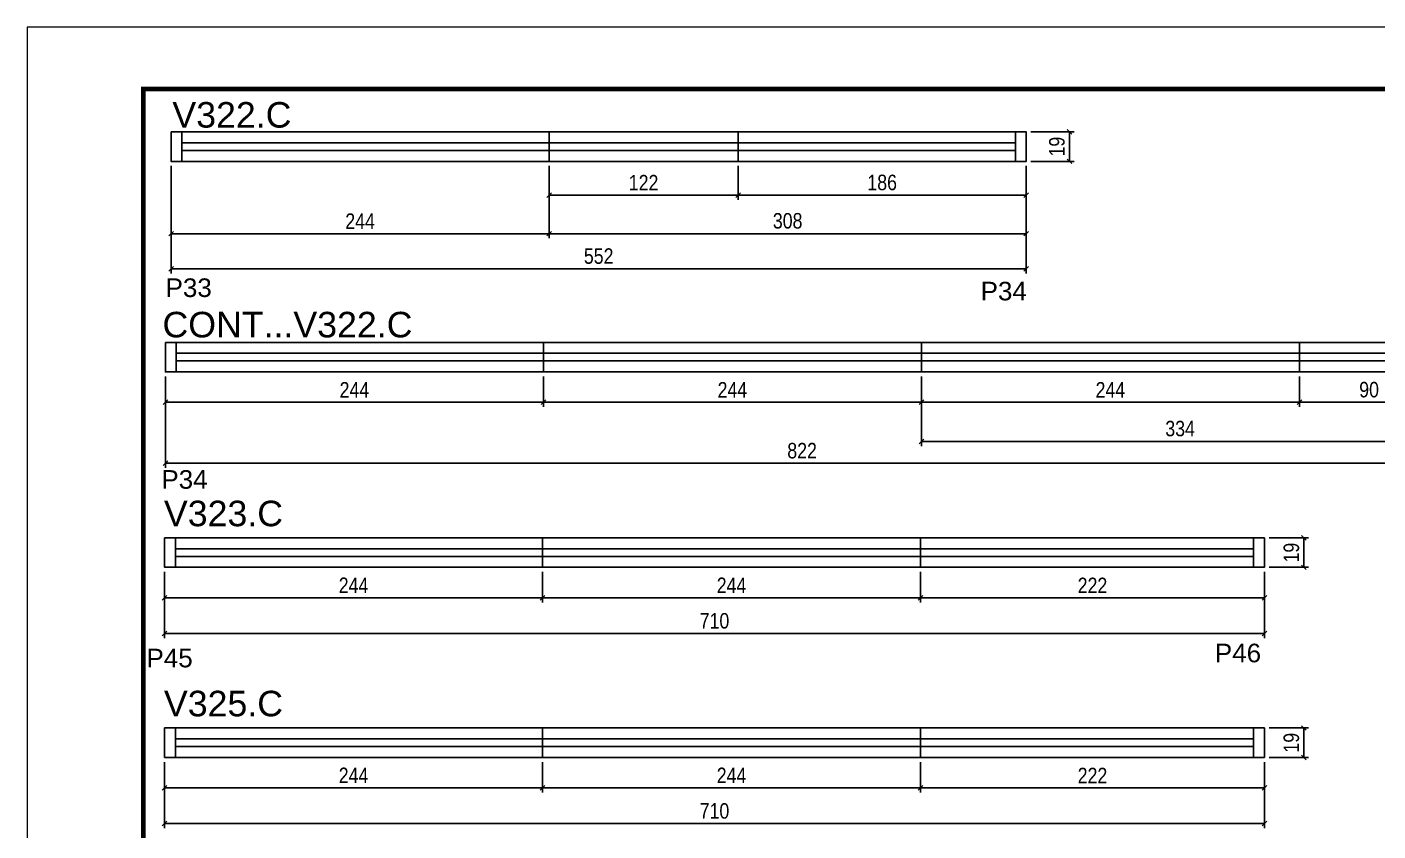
# Model space of a CAD drawing. Extents: x 3090 to 9343, y 762 to 5258.
# Drawn here: x 3090 to 3962, y 2441 to 2961 of the extents above; entities that cross this region are included whole.
import ezdxf

# ---------------------------------------------------------------- set-up
doc = ezdxf.new("R2010")
doc.units = 0
doc.linetypes.add('DASHED', pattern=[0.75, 0.5, -0.25])
doc.layers.add('00 - FELIPE', color=2, linetype='Continuous', plot=False)
for name, color, linetype in [('5', 5, 'Continuous'), ('COTA', 241, 'Continuous'), ('Cotas', 1, 'Continuous'), ('NOMENCLATURA', 7, 'Continuous'), ('Painéis', 200, 'Continuous'), ('SARR_2.2x7', 40, 'Continuous')]:
    doc.layers.add(name, color=color, linetype=linetype)
for name, color, linetype, lineweight in [('Folhas', 255, 'Continuous', 9), ('Romaneio', 3, 'Continuous', 13), ('SARRAFO DE PRESSAO', 251, 'DASHED', 9)]:
    doc.layers.add(name, color=color, linetype=linetype, lineweight=lineweight)
doc.styles.add('COTA TECNICA', font='techl___.ttf', dxfattribs={"height": 10})
doc.styles.add('COTA TECNICA-50', font='techl___.ttf', dxfattribs={"height": 10})
doc.styles.get("Standard").update_dxf_attribs({"font": 'arial.ttf'})
doc.dimstyles.new('COTA PAINEL-50', dxfattribs={"dimtxt": 10, "dimasz": 3, "dimexe": 3, "dimexo": 3, "dimgap": 3, "dimtad": 1, "dimdec": 1, "dimzin": 12, "dimdsep": 46, "dimtxsty": 'COTA TECNICA-50', "dimblk1": 'OBLIQUE', "dimblk2": 'OBLIQUE', "dimsah": 1, "dimcen": 0.9, "dimclrd": 4, "dimclre": 4, "dimclrt": 240, "dimadec": 1, "dimazin": 3, "dimtfac": 1, "dimtdec": 1, "dimtmove": 0, "dimatfit": 3, "dimfxl": 1, "dimtolj": 1, "dimtzin": 12, "dimarcsym": 0})
doc.dimstyles.new('PAINEL', dxfattribs={"dimtxt": 10, "dimasz": 3, "dimexe": 3, "dimexo": 3, "dimgap": 3, "dimtad": 1, "dimdec": 1, "dimzin": 12, "dimdsep": 46, "dimtxsty": 'COTA TECNICA', "dimblk1": 'OBLIQUE', "dimblk2": 'OBLIQUE', "dimsah": 1, "dimcen": 0.9, "dimclrd": 4, "dimclre": 4, "dimclrt": 240, "dimadec": 1, "dimazin": 3, "dimtfac": 1, "dimtdec": 1, "dimtmove": 0, "dimatfit": 3, "dimfxl": 1, "dimtolj": 1, "dimtzin": 12, "dimarcsym": 0})

# ---------------------------------------------------------------- blocks, each defined once
blk = doc.blocks.new('9999999999')
at = {"layer": 'Folhas'}
blk.add_lwpolyline([(98138.98, 34190.21), (99623.98, 34190.21), (99623.98, 35240.21), (98138.98, 35240.21)], close=True, dxfattribs=at)
at = {"layer": 'Folhas', "color": 30, "const_width": 3}
blk.add_lwpolyline([(98213.98, 34230.21), (99583.98, 34230.21), (99583.98, 35200.21), (98213.98, 35200.21)], close=True, dxfattribs=at)
blk = doc.blocks.new('_Oblique')
at = {"color": 0, "linetype": 'ByBlock', "lineweight": -2}
blk.add_line((-0.5, -0.5), (0.5, 0.5), dxfattribs=at)
blk = doc.blocks.new('*D158')
at = {"layer": 'COTA', "color": 4, "linetype": 'ByBlock', "lineweight": -2, "transparency": 16777216}
for p, q in [((3182.93, 2870.78), (3182.93, 2824.07)), ((3426.93, 2870.78), (3426.93, 2824.07)), ((3182.93, 2827.07), (3426.93, 2827.07))]:
    blk.add_line(p, q, dxfattribs=at)
at = {"layer": 'Defpoints', "color": 0, "linetype": 'ByBlock', "transparency": 16777216}
for p in [(3182.93, 2873.78), (3426.93, 2873.78), (3426.93, 2827.07)]:
    blk.add_point(p, dxfattribs=at)
at = {"layer": 'COTA', "color": 4, "linetype": 'ByBlock', "lineweight": -2, "transparency": 16777216, "xscale": 3, "yscale": 3, "zscale": 3, "rotation": 180}
blk.add_blockref('_Oblique', (3182.93, 2827.07), dxfattribs=at)
at = {"layer": 'COTA', "color": 4, "linetype": 'ByBlock', "lineweight": -2, "transparency": 16777216, "xscale": 3, "yscale": 3, "zscale": 3}
blk.add_blockref('_Oblique', (3426.93, 2827.07), dxfattribs=at)
at = {"layer": 'COTA', "color": 240, "linetype": 'ByBlock', "transparency": 16777216, "insert": (3304.93, 2835.14), "char_height": 10, "attachment_point": 5, "style": 'COTA TECNICA-50'}
blk.add_mtext('\\A1;244', dxfattribs=at)
blk = doc.blocks.new('*D159')
at = {"layer": 'COTA', "color": 4, "linetype": 'ByBlock', "lineweight": -2, "transparency": 16777216}
for p, q in [((3426.93, 2870.78), (3426.93, 2848.95)), ((3548.93, 2870.78), (3548.93, 2848.95)), ((3426.93, 2851.95), (3548.93, 2851.95))]:
    blk.add_line(p, q, dxfattribs=at)
at = {"layer": 'Defpoints', "color": 0, "linetype": 'ByBlock', "transparency": 16777216}
for p in [(3426.93, 2873.78), (3548.93, 2873.78), (3548.93, 2851.95)]:
    blk.add_point(p, dxfattribs=at)
at = {"layer": 'COTA', "color": 4, "linetype": 'ByBlock', "lineweight": -2, "transparency": 16777216, "xscale": 3, "yscale": 3, "zscale": 3, "rotation": 180}
blk.add_blockref('_Oblique', (3426.93, 2851.95), dxfattribs=at)
at = {"layer": 'COTA', "color": 4, "linetype": 'ByBlock', "lineweight": -2, "transparency": 16777216, "xscale": 3, "yscale": 3, "zscale": 3}
blk.add_blockref('_Oblique', (3548.93, 2851.95), dxfattribs=at)
at = {"layer": 'COTA', "color": 240, "linetype": 'ByBlock', "transparency": 16777216, "insert": (3487.93, 2860.01), "char_height": 10, "attachment_point": 5, "style": 'COTA TECNICA-50'}
blk.add_mtext('\\A1;122', dxfattribs=at)
blk = doc.blocks.new('*D160')
at = {"layer": 'COTA', "color": 4, "linetype": 'ByBlock', "lineweight": -2, "transparency": 16777216}
for p, q in [((3548.93, 2870.78), (3548.93, 2848.95)), ((3734.93, 2870.78), (3734.93, 2848.95)), ((3548.93, 2851.95), (3734.93, 2851.95))]:
    blk.add_line(p, q, dxfattribs=at)
at = {"layer": 'Defpoints', "color": 0, "linetype": 'ByBlock', "transparency": 16777216}
for p in [(3548.93, 2873.78), (3734.93, 2873.78), (3734.93, 2851.95)]:
    blk.add_point(p, dxfattribs=at)
at = {"layer": 'COTA', "color": 4, "linetype": 'ByBlock', "lineweight": -2, "transparency": 16777216, "xscale": 3, "yscale": 3, "zscale": 3, "rotation": 180}
blk.add_blockref('_Oblique', (3548.93, 2851.95), dxfattribs=at)
at = {"layer": 'COTA', "color": 4, "linetype": 'ByBlock', "lineweight": -2, "transparency": 16777216, "xscale": 3, "yscale": 3, "zscale": 3}
blk.add_blockref('_Oblique', (3734.93, 2851.95), dxfattribs=at)
at = {"layer": 'COTA', "color": 240, "linetype": 'ByBlock', "transparency": 16777216, "insert": (3641.93, 2860.08), "char_height": 10, "attachment_point": 5, "style": 'COTA TECNICA-50'}
blk.add_mtext('\\A1;186', dxfattribs=at)
blk = doc.blocks.new('*D161')
at = {"layer": 'Defpoints', "color": 0, "linetype": 'ByBlock', "transparency": 16777216}
for p in [(3182.93, 2873.78), (3734.93, 2873.78), (3734.93, 2804.42)]:
    blk.add_point(p, dxfattribs=at)
at = {"layer": 'Romaneio', "color": 4, "linetype": 'ByBlock', "lineweight": -2, "transparency": 16777216}
for p, q in [((3182.93, 2870.78), (3182.93, 2801.42)), ((3734.93, 2870.78), (3734.93, 2801.42)), ((3182.93, 2804.42), (3734.93, 2804.42))]:
    blk.add_line(p, q, dxfattribs=at)
at = {"layer": 'Romaneio', "color": 4, "linetype": 'ByBlock', "lineweight": -2, "transparency": 16777216, "xscale": 3, "yscale": 3, "zscale": 3, "rotation": 180}
blk.add_blockref('_Oblique', (3182.93, 2804.42), dxfattribs=at)
at = {"layer": 'Romaneio', "color": 4, "linetype": 'ByBlock', "lineweight": -2, "transparency": 16777216, "xscale": 3, "yscale": 3, "zscale": 3}
blk.add_blockref('_Oblique', (3734.93, 2804.42), dxfattribs=at)
at = {"layer": 'Romaneio', "color": 240, "linetype": 'ByBlock', "transparency": 16777216, "insert": (3458.93, 2812.53), "char_height": 10, "attachment_point": 5, "style": 'COTA TECNICA-50'}
blk.add_mtext('\\A1;552', dxfattribs=at)
blk = doc.blocks.new('*D238')
at = {"layer": 'Cotas', "color": 4, "linetype": 'ByBlock', "lineweight": -2, "transparency": 16777216}
for p, q in [((3911.25, 2734.85), (3911.25, 2715.17)), ((4001.25, 2734.85), (4001.25, 2715.17)), ((3911.25, 2718.17), (4001.25, 2718.17))]:
    blk.add_line(p, q, dxfattribs=at)
at = {"layer": 'Defpoints', "color": 0, "linetype": 'ByBlock', "transparency": 16777216}
for p in [(3911.25, 2737.85), (4001.25, 2737.85), (4001.25, 2718.17)]:
    blk.add_point(p, dxfattribs=at)
at = {"layer": 'Cotas', "color": 4, "linetype": 'ByBlock', "lineweight": -2, "transparency": 16777216, "xscale": 3, "yscale": 3, "zscale": 3, "rotation": 180}
blk.add_blockref('_Oblique', (3911.25, 2718.17), dxfattribs=at)
at = {"layer": 'Cotas', "color": 4, "linetype": 'ByBlock', "lineweight": -2, "transparency": 16777216, "xscale": 3, "yscale": 3, "zscale": 3}
blk.add_blockref('_Oblique', (4001.25, 2718.17), dxfattribs=at)
at = {"layer": 'Cotas', "color": 240, "linetype": 'ByBlock', "transparency": 16777216, "insert": (3956.25, 2726.3), "char_height": 10, "attachment_point": 5, "style": 'COTA TECNICA-50'}
blk.add_mtext('\\A1;90', dxfattribs=at)
blk = doc.blocks.new('*D239')
at = {"layer": 'COTA', "color": 4, "linetype": 'ByBlock', "lineweight": -2, "transparency": 16777216}
for p, q in [((3179.25, 2734.85), (3179.25, 2715.17)), ((3423.25, 2734.85), (3423.25, 2715.17)), ((3179.25, 2718.17), (3423.25, 2718.17))]:
    blk.add_line(p, q, dxfattribs=at)
at = {"layer": 'Defpoints', "color": 0, "linetype": 'ByBlock', "transparency": 16777216}
for p in [(3179.25, 2737.85), (3423.25, 2737.85), (3423.25, 2718.17)]:
    blk.add_point(p, dxfattribs=at)
at = {"layer": 'COTA', "color": 4, "linetype": 'ByBlock', "lineweight": -2, "transparency": 16777216, "xscale": 3, "yscale": 3, "zscale": 3, "rotation": 180}
blk.add_blockref('_Oblique', (3179.25, 2718.17), dxfattribs=at)
at = {"layer": 'COTA', "color": 4, "linetype": 'ByBlock', "lineweight": -2, "transparency": 16777216, "xscale": 3, "yscale": 3, "zscale": 3}
blk.add_blockref('_Oblique', (3423.25, 2718.17), dxfattribs=at)
at = {"layer": 'COTA', "color": 240, "linetype": 'ByBlock', "transparency": 16777216, "insert": (3301.25, 2726.24), "char_height": 10, "attachment_point": 5, "style": 'COTA TECNICA-50'}
blk.add_mtext('\\A1;244', dxfattribs=at)
blk = doc.blocks.new('*D240')
at = {"layer": 'COTA', "color": 4, "linetype": 'ByBlock', "lineweight": -2, "transparency": 16777216}
for p, q in [((3423.25, 2734.85), (3423.25, 2715.17)), ((3667.25, 2734.85), (3667.25, 2715.17)), ((3423.25, 2718.17), (3667.25, 2718.17))]:
    blk.add_line(p, q, dxfattribs=at)
at = {"layer": 'Defpoints', "color": 0, "linetype": 'ByBlock', "transparency": 16777216}
for p in [(3423.25, 2737.85), (3667.25, 2737.85), (3667.25, 2718.17)]:
    blk.add_point(p, dxfattribs=at)
at = {"layer": 'COTA', "color": 4, "linetype": 'ByBlock', "lineweight": -2, "transparency": 16777216, "xscale": 3, "yscale": 3, "zscale": 3, "rotation": 180}
blk.add_blockref('_Oblique', (3423.25, 2718.17), dxfattribs=at)
at = {"layer": 'COTA', "color": 4, "linetype": 'ByBlock', "lineweight": -2, "transparency": 16777216, "xscale": 3, "yscale": 3, "zscale": 3}
blk.add_blockref('_Oblique', (3667.25, 2718.17), dxfattribs=at)
at = {"layer": 'COTA', "color": 240, "linetype": 'ByBlock', "transparency": 16777216, "insert": (3545.25, 2726.24), "char_height": 10, "attachment_point": 5, "style": 'COTA TECNICA-50'}
blk.add_mtext('\\A1;244', dxfattribs=at)
blk = doc.blocks.new('*D241')
at = {"layer": 'Defpoints', "color": 0, "linetype": 'ByBlock', "transparency": 16777216}
for p in [(3179.25, 2737.85), (4001.25, 2737.85), (4001.25, 2678.8)]:
    blk.add_point(p, dxfattribs=at)
at = {"layer": 'Romaneio', "color": 4, "linetype": 'ByBlock', "lineweight": -2, "transparency": 16777216}
for p, q in [((3179.25, 2734.85), (3179.25, 2675.8)), ((4001.25, 2734.85), (4001.25, 2675.8)), ((3179.25, 2678.8), (4001.25, 2678.8))]:
    blk.add_line(p, q, dxfattribs=at)
at = {"layer": 'Romaneio', "color": 4, "linetype": 'ByBlock', "lineweight": -2, "transparency": 16777216, "xscale": 3, "yscale": 3, "zscale": 3, "rotation": 180}
blk.add_blockref('_Oblique', (3179.25, 2678.8), dxfattribs=at)
at = {"layer": 'Romaneio', "color": 4, "linetype": 'ByBlock', "lineweight": -2, "transparency": 16777216, "xscale": 3, "yscale": 3, "zscale": 3}
blk.add_blockref('_Oblique', (4001.25, 2678.8), dxfattribs=at)
at = {"layer": 'Romaneio', "color": 240, "linetype": 'ByBlock', "transparency": 16777216, "insert": (3590.25, 2686.9), "char_height": 10, "attachment_point": 5, "style": 'COTA TECNICA-50'}
blk.add_mtext('\\A1;822', dxfattribs=at)
blk = doc.blocks.new('*D34')
at = {"layer": 'COTA', "color": 4, "linetype": 'ByBlock', "lineweight": -2, "transparency": 16777216}
for p, q in [((3667.25, 2734.85), (3667.25, 2715.17)), ((3911.25, 2734.85), (3911.25, 2715.17)), ((3667.25, 2718.17), (3911.25, 2718.17))]:
    blk.add_line(p, q, dxfattribs=at)
at = {"layer": 'Defpoints', "color": 0, "linetype": 'ByBlock', "transparency": 16777216}
for p in [(3667.25, 2737.85), (3911.25, 2737.85), (3911.25, 2718.17)]:
    blk.add_point(p, dxfattribs=at)
at = {"layer": 'COTA', "color": 4, "linetype": 'ByBlock', "lineweight": -2, "transparency": 16777216, "xscale": 3, "yscale": 3, "zscale": 3, "rotation": 180}
blk.add_blockref('_Oblique', (3667.25, 2718.17), dxfattribs=at)
at = {"layer": 'COTA', "color": 4, "linetype": 'ByBlock', "lineweight": -2, "transparency": 16777216, "xscale": 3, "yscale": 3, "zscale": 3}
blk.add_blockref('_Oblique', (3911.25, 2718.17), dxfattribs=at)
at = {"layer": 'COTA', "color": 240, "linetype": 'ByBlock', "transparency": 16777216, "insert": (3789.25, 2726.24), "char_height": 10, "attachment_point": 5, "style": 'COTA TECNICA-50'}
blk.add_mtext('\\A1;244', dxfattribs=at)
blk = doc.blocks.new('*D242')
at = {"layer": 'Cotas', "color": 4, "linetype": 'ByBlock', "lineweight": -2, "transparency": 16777216}
for p, q in [((3737.93, 2892.78), (3765.85, 2892.78)), ((3762.85, 2892.78), (3762.85, 2873.78)), ((3737.93, 2873.78), (3765.85, 2873.78))]:
    blk.add_line(p, q, dxfattribs=at)
at = {"layer": 'Defpoints', "color": 0, "linetype": 'ByBlock', "transparency": 16777216}
for p in [(3734.93, 2892.78), (3734.93, 2873.78), (3762.85, 2873.78)]:
    blk.add_point(p, dxfattribs=at)
at = {"layer": 'Cotas', "color": 4, "linetype": 'ByBlock', "lineweight": -2, "transparency": 16777216, "xscale": 3, "yscale": 3, "zscale": 3}
for p, rotation in [((3762.85, 2892.78), 90), ((3762.85, 2873.78), 270)]:
    blk.add_blockref('_Oblique', p, dxfattribs=dict(at, rotation=rotation))
at = {"layer": 'Cotas', "color": 240, "linetype": 'ByBlock', "transparency": 16777216, "insert": (3754.76, 2883.28), "char_height": 10, "attachment_point": 5, "rotation": 90, "style": 'COTA TECNICA-50'}
blk.add_mtext('\\A1;19', dxfattribs=at)
blk = doc.blocks.new('*D33')
at = {"layer": 'Defpoints', "color": 0, "linetype": 'ByBlock', "transparency": 16777216}
for p in [(3178.7, 2611.61), (3888.69, 2611.61), (3888.69, 2568.91)]:
    blk.add_point(p, dxfattribs=at)
at = {"layer": 'Romaneio', "color": 4, "linetype": 'ByBlock', "lineweight": -2, "transparency": 16777216}
for p, q in [((3178.7, 2608.61), (3178.7, 2565.91)), ((3888.69, 2608.61), (3888.69, 2565.91)), ((3178.7, 2568.91), (3888.69, 2568.91))]:
    blk.add_line(p, q, dxfattribs=at)
at = {"layer": 'Romaneio', "color": 4, "linetype": 'ByBlock', "lineweight": -2, "transparency": 16777216, "xscale": 3, "yscale": 3, "zscale": 3, "rotation": 180}
blk.add_blockref('_Oblique', (3178.7, 2568.91), dxfattribs=at)
at = {"layer": 'Romaneio', "color": 4, "linetype": 'ByBlock', "lineweight": -2, "transparency": 16777216, "xscale": 3, "yscale": 3, "zscale": 3}
blk.add_blockref('_Oblique', (3888.69, 2568.91), dxfattribs=at)
at = {"layer": 'Romaneio', "color": 240, "linetype": 'ByBlock', "transparency": 16777216, "insert": (3533.7, 2577.01), "char_height": 10, "attachment_point": 5, "style": 'COTA TECNICA-50'}
blk.add_mtext('\\A1;710', dxfattribs=at)
blk = doc.blocks.new('*D221')
at = {"layer": 'Defpoints', "color": 0, "linetype": 'ByBlock', "transparency": 16777216}
for p in [(3178.7, 2611.61), (3422.7, 2611.61), (3422.7, 2591.93)]:
    blk.add_point(p, dxfattribs=at)
at = {"layer": 'Romaneio', "color": 4, "linetype": 'ByBlock', "lineweight": -2, "transparency": 16777216}
for p, q in [((3178.7, 2608.61), (3178.7, 2588.93)), ((3422.7, 2608.61), (3422.7, 2588.93)), ((3178.7, 2591.93), (3422.7, 2591.93))]:
    blk.add_line(p, q, dxfattribs=at)
at = {"layer": 'Romaneio', "color": 4, "linetype": 'ByBlock', "lineweight": -2, "transparency": 16777216, "xscale": 3, "yscale": 3, "zscale": 3, "rotation": 180}
blk.add_blockref('_Oblique', (3178.7, 2591.93), dxfattribs=at)
at = {"layer": 'Romaneio', "color": 4, "linetype": 'ByBlock', "lineweight": -2, "transparency": 16777216, "xscale": 3, "yscale": 3, "zscale": 3}
blk.add_blockref('_Oblique', (3422.7, 2591.93), dxfattribs=at)
at = {"layer": 'Romaneio', "color": 240, "linetype": 'ByBlock', "transparency": 16777216, "insert": (3300.7, 2600.01), "char_height": 10, "attachment_point": 5, "style": 'COTA TECNICA-50'}
blk.add_mtext('\\A1;244', dxfattribs=at)
blk = doc.blocks.new('*D222')
at = {"layer": 'Defpoints', "color": 0, "linetype": 'ByBlock', "transparency": 16777216}
for p in [(3422.7, 2611.61), (3666.7, 2611.61), (3666.7, 2591.93)]:
    blk.add_point(p, dxfattribs=at)
at = {"layer": 'Romaneio', "color": 4, "linetype": 'ByBlock', "lineweight": -2, "transparency": 16777216}
for p, q in [((3422.7, 2608.61), (3422.7, 2588.93)), ((3666.7, 2608.61), (3666.7, 2588.93)), ((3422.7, 2591.93), (3666.7, 2591.93))]:
    blk.add_line(p, q, dxfattribs=at)
at = {"layer": 'Romaneio', "color": 4, "linetype": 'ByBlock', "lineweight": -2, "transparency": 16777216, "xscale": 3, "yscale": 3, "zscale": 3, "rotation": 180}
blk.add_blockref('_Oblique', (3422.7, 2591.93), dxfattribs=at)
at = {"layer": 'Romaneio', "color": 4, "linetype": 'ByBlock', "lineweight": -2, "transparency": 16777216, "xscale": 3, "yscale": 3, "zscale": 3}
blk.add_blockref('_Oblique', (3666.7, 2591.93), dxfattribs=at)
at = {"layer": 'Romaneio', "color": 240, "linetype": 'ByBlock', "transparency": 16777216, "insert": (3544.7, 2600.01), "char_height": 10, "attachment_point": 5, "style": 'COTA TECNICA-50'}
blk.add_mtext('\\A1;244', dxfattribs=at)
blk = doc.blocks.new('*D223')
at = {"layer": 'Defpoints', "color": 0, "linetype": 'ByBlock', "transparency": 16777216}
for p in [(3666.7, 2611.61), (3888.69, 2611.61), (3888.69, 2591.93)]:
    blk.add_point(p, dxfattribs=at)
at = {"layer": 'Romaneio', "color": 4, "linetype": 'ByBlock', "lineweight": -2, "transparency": 16777216}
for p, q in [((3666.7, 2608.61), (3666.7, 2588.93)), ((3888.69, 2608.61), (3888.69, 2588.93)), ((3666.7, 2591.93), (3888.69, 2591.93))]:
    blk.add_line(p, q, dxfattribs=at)
at = {"layer": 'Romaneio', "color": 4, "linetype": 'ByBlock', "lineweight": -2, "transparency": 16777216, "xscale": 3, "yscale": 3, "zscale": 3, "rotation": 180}
blk.add_blockref('_Oblique', (3666.7, 2591.93), dxfattribs=at)
at = {"layer": 'Romaneio', "color": 4, "linetype": 'ByBlock', "lineweight": -2, "transparency": 16777216, "xscale": 3, "yscale": 3, "zscale": 3}
blk.add_blockref('_Oblique', (3888.69, 2591.93), dxfattribs=at)
at = {"layer": 'Romaneio', "color": 240, "linetype": 'ByBlock', "transparency": 16777216, "insert": (3777.7, 2599.93), "char_height": 10, "attachment_point": 5, "style": 'COTA TECNICA-50'}
blk.add_mtext('\\A1;222', dxfattribs=at)
blk = doc.blocks.new('*D10')
at = {"layer": 'Defpoints', "color": 0, "linetype": 'ByBlock', "transparency": 16777216}
for p in [(3888.69, 2630.61), (3888.69, 2611.61), (3914.21, 2611.61)]:
    blk.add_point(p, dxfattribs=at)
at = {"layer": 'Romaneio', "color": 4, "linetype": 'ByBlock', "lineweight": -2, "transparency": 16777216}
for p, q in [((3891.69, 2630.61), (3917.21, 2630.61)), ((3914.21, 2630.61), (3914.21, 2611.61)), ((3891.69, 2611.61), (3917.21, 2611.61))]:
    blk.add_line(p, q, dxfattribs=at)
at = {"layer": 'Romaneio', "color": 4, "linetype": 'ByBlock', "lineweight": -2, "transparency": 16777216, "xscale": 3, "yscale": 3, "zscale": 3}
for p, rotation in [((3914.21, 2630.61), 90), ((3914.21, 2611.61), 270)]:
    blk.add_blockref('_Oblique', p, dxfattribs=dict(at, rotation=rotation))
at = {"layer": 'Romaneio', "color": 240, "linetype": 'ByBlock', "transparency": 16777216, "insert": (3906.12, 2621.11), "char_height": 10, "attachment_point": 5, "rotation": 90, "style": 'COTA TECNICA-50'}
blk.add_mtext('\\A1;19', dxfattribs=at)
blk = doc.blocks.new('*D85')
at = {"layer": 'Defpoints', "color": 0, "linetype": 'ByBlock', "transparency": 16777216}
for p in [(3178.7, 2488.86), (3888.69, 2488.86), (3888.69, 2446.16)]:
    blk.add_point(p, dxfattribs=at)
at = {"layer": 'Romaneio', "color": 4, "linetype": 'ByBlock', "lineweight": -2, "transparency": 16777216}
for p, q in [((3178.7, 2485.86), (3178.7, 2443.16)), ((3888.69, 2485.86), (3888.69, 2443.16)), ((3178.7, 2446.16), (3888.69, 2446.16))]:
    blk.add_line(p, q, dxfattribs=at)
at = {"layer": 'Romaneio', "color": 4, "linetype": 'ByBlock', "lineweight": -2, "transparency": 16777216, "xscale": 3, "yscale": 3, "zscale": 3, "rotation": 180}
blk.add_blockref('_Oblique', (3178.7, 2446.16), dxfattribs=at)
at = {"layer": 'Romaneio', "color": 4, "linetype": 'ByBlock', "lineweight": -2, "transparency": 16777216, "xscale": 3, "yscale": 3, "zscale": 3}
blk.add_blockref('_Oblique', (3888.69, 2446.16), dxfattribs=at)
at = {"layer": 'Romaneio', "color": 240, "linetype": 'ByBlock', "transparency": 16777216, "insert": (3533.7, 2454.26), "char_height": 10, "attachment_point": 5, "style": 'COTA TECNICA-50'}
blk.add_mtext('\\A1;710', dxfattribs=at)
blk = doc.blocks.new('*D377')
at = {"layer": 'Defpoints', "color": 0, "linetype": 'ByBlock', "transparency": 16777216}
for p in [(3178.7, 2488.86), (3422.7, 2488.86), (3422.7, 2469.18)]:
    blk.add_point(p, dxfattribs=at)
at = {"layer": 'Romaneio', "color": 4, "linetype": 'ByBlock', "lineweight": -2, "transparency": 16777216}
for p, q in [((3178.7, 2485.86), (3178.7, 2466.18)), ((3422.7, 2485.86), (3422.7, 2466.18)), ((3178.7, 2469.18), (3422.7, 2469.18))]:
    blk.add_line(p, q, dxfattribs=at)
at = {"layer": 'Romaneio', "color": 4, "linetype": 'ByBlock', "lineweight": -2, "transparency": 16777216, "xscale": 3, "yscale": 3, "zscale": 3, "rotation": 180}
blk.add_blockref('_Oblique', (3178.7, 2469.18), dxfattribs=at)
at = {"layer": 'Romaneio', "color": 4, "linetype": 'ByBlock', "lineweight": -2, "transparency": 16777216, "xscale": 3, "yscale": 3, "zscale": 3}
blk.add_blockref('_Oblique', (3422.7, 2469.18), dxfattribs=at)
at = {"layer": 'Romaneio', "color": 240, "linetype": 'ByBlock', "transparency": 16777216, "insert": (3300.7, 2477.26), "char_height": 10, "attachment_point": 5, "style": 'COTA TECNICA-50'}
blk.add_mtext('\\A1;244', dxfattribs=at)
blk = doc.blocks.new('*D378')
at = {"layer": 'Defpoints', "color": 0, "linetype": 'ByBlock', "transparency": 16777216}
for p in [(3422.7, 2488.86), (3666.7, 2488.86), (3666.7, 2469.18)]:
    blk.add_point(p, dxfattribs=at)
at = {"layer": 'Romaneio', "color": 4, "linetype": 'ByBlock', "lineweight": -2, "transparency": 16777216}
for p, q in [((3422.7, 2485.86), (3422.7, 2466.18)), ((3666.7, 2485.86), (3666.7, 2466.18)), ((3422.7, 2469.18), (3666.7, 2469.18))]:
    blk.add_line(p, q, dxfattribs=at)
at = {"layer": 'Romaneio', "color": 4, "linetype": 'ByBlock', "lineweight": -2, "transparency": 16777216, "xscale": 3, "yscale": 3, "zscale": 3, "rotation": 180}
blk.add_blockref('_Oblique', (3422.7, 2469.18), dxfattribs=at)
at = {"layer": 'Romaneio', "color": 4, "linetype": 'ByBlock', "lineweight": -2, "transparency": 16777216, "xscale": 3, "yscale": 3, "zscale": 3}
blk.add_blockref('_Oblique', (3666.7, 2469.18), dxfattribs=at)
at = {"layer": 'Romaneio', "color": 240, "linetype": 'ByBlock', "transparency": 16777216, "insert": (3544.7, 2477.26), "char_height": 10, "attachment_point": 5, "style": 'COTA TECNICA-50'}
blk.add_mtext('\\A1;244', dxfattribs=at)
blk = doc.blocks.new('*D379')
at = {"layer": 'Defpoints', "color": 0, "linetype": 'ByBlock', "transparency": 16777216}
for p in [(3666.7, 2488.86), (3888.69, 2488.86), (3888.69, 2469.18)]:
    blk.add_point(p, dxfattribs=at)
at = {"layer": 'Romaneio', "color": 4, "linetype": 'ByBlock', "lineweight": -2, "transparency": 16777216}
for p, q in [((3666.7, 2485.86), (3666.7, 2466.18)), ((3888.69, 2485.86), (3888.69, 2466.18)), ((3666.7, 2469.18), (3888.69, 2469.18))]:
    blk.add_line(p, q, dxfattribs=at)
at = {"layer": 'Romaneio', "color": 4, "linetype": 'ByBlock', "lineweight": -2, "transparency": 16777216, "xscale": 3, "yscale": 3, "zscale": 3, "rotation": 180}
blk.add_blockref('_Oblique', (3666.7, 2469.18), dxfattribs=at)
at = {"layer": 'Romaneio', "color": 4, "linetype": 'ByBlock', "lineweight": -2, "transparency": 16777216, "xscale": 3, "yscale": 3, "zscale": 3}
blk.add_blockref('_Oblique', (3888.69, 2469.18), dxfattribs=at)
at = {"layer": 'Romaneio', "color": 240, "linetype": 'ByBlock', "transparency": 16777216, "insert": (3777.7, 2477.18), "char_height": 10, "attachment_point": 5, "style": 'COTA TECNICA-50'}
blk.add_mtext('\\A1;222', dxfattribs=at)
blk = doc.blocks.new('*D86')
at = {"layer": 'Defpoints', "color": 0, "linetype": 'ByBlock', "transparency": 16777216}
for p in [(3888.69, 2507.86), (3888.69, 2488.86), (3914.21, 2488.86)]:
    blk.add_point(p, dxfattribs=at)
at = {"layer": 'Romaneio', "color": 4, "linetype": 'ByBlock', "lineweight": -2, "transparency": 16777216}
for p, q in [((3891.69, 2507.86), (3917.21, 2507.86)), ((3914.21, 2507.86), (3914.21, 2488.86)), ((3891.69, 2488.86), (3917.21, 2488.86))]:
    blk.add_line(p, q, dxfattribs=at)
at = {"layer": 'Romaneio', "color": 4, "linetype": 'ByBlock', "lineweight": -2, "transparency": 16777216, "xscale": 3, "yscale": 3, "zscale": 3}
for p, rotation in [((3914.21, 2507.86), 90), ((3914.21, 2488.86), 270)]:
    blk.add_blockref('_Oblique', p, dxfattribs=dict(at, rotation=rotation))
at = {"layer": 'Romaneio', "color": 240, "linetype": 'ByBlock', "transparency": 16777216, "insert": (3906.12, 2498.36), "char_height": 10, "attachment_point": 5, "rotation": 90, "style": 'COTA TECNICA-50'}
blk.add_mtext('\\A1;19', dxfattribs=at)
blk = doc.blocks.new('*D473')
at = {"layer": '00 - FELIPE', "color": 4, "lineweight": -2, "transparency": 16777216}
for p, q in [((3426.93, 2870.78), (3426.93, 2824.07)), ((3734.93, 2870.78), (3734.93, 2824.07)), ((3426.93, 2827.07), (3734.93, 2827.07))]:
    blk.add_line(p, q, dxfattribs=at)
at = {"layer": 'Defpoints', "color": 0, "transparency": 16777216}
for p in [(3426.93, 2873.78), (3734.93, 2873.78), (3734.93, 2827.07)]:
    blk.add_point(p, dxfattribs=at)
at = {"layer": '00 - FELIPE', "color": 4, "lineweight": -2, "transparency": 16777216, "xscale": 3, "yscale": 3, "zscale": 3, "rotation": 180}
blk.add_blockref('_Oblique', (3426.93, 2827.07), dxfattribs=at)
at = {"layer": '00 - FELIPE', "color": 4, "lineweight": -2, "transparency": 16777216, "xscale": 3, "yscale": 3, "zscale": 3}
blk.add_blockref('_Oblique', (3734.93, 2827.07), dxfattribs=at)
at = {"layer": '00 - FELIPE', "color": 240, "transparency": 16777216, "insert": (3580.93, 2835.31), "char_height": 10, "attachment_point": 5, "style": 'COTA TECNICA'}
blk.add_mtext('\\A1;308', dxfattribs=at)
blk = doc.blocks.new('*D474')
at = {"layer": '00 - FELIPE', "color": 4, "lineweight": -2, "transparency": 16777216}
for p, q in [((3667.25, 2734.85), (3667.25, 2689.95)), ((4001.25, 2734.85), (4001.25, 2689.95)), ((3667.25, 2692.95), (4001.25, 2692.95))]:
    blk.add_line(p, q, dxfattribs=at)
at = {"layer": 'Defpoints', "color": 0, "transparency": 16777216}
for p in [(3667.25, 2737.85), (4001.25, 2737.85), (4001.25, 2692.95)]:
    blk.add_point(p, dxfattribs=at)
at = {"layer": '00 - FELIPE', "color": 4, "lineweight": -2, "transparency": 16777216, "xscale": 3, "yscale": 3, "zscale": 3, "rotation": 180}
blk.add_blockref('_Oblique', (3667.25, 2692.95), dxfattribs=at)
at = {"layer": '00 - FELIPE', "color": 4, "lineweight": -2, "transparency": 16777216, "xscale": 3, "yscale": 3, "zscale": 3}
blk.add_blockref('_Oblique', (4001.25, 2692.95), dxfattribs=at)
at = {"layer": '00 - FELIPE', "color": 240, "transparency": 16777216, "insert": (3834.25, 2701.17), "char_height": 10, "attachment_point": 5, "style": 'COTA TECNICA'}
blk.add_mtext('\\A1;334', dxfattribs=at)

msp = doc.modelspace()

# ---------------------------------------------------------------- linework, layer by layer
at = {"layer": 'Painéis', "linetype": 'Continuous'}
for points in [[(3182.93, 2892.78), (3426.93, 2892.78), (3426.93, 2873.78), (3182.93, 2873.78)], [(3426.93, 2892.78), (3548.93, 2892.78), (3548.93, 2873.78), (3426.93, 2873.78)], [(3548.93, 2892.78), (3734.93, 2892.78), (3734.93, 2873.78), (3548.93, 2873.78)], [(3179.25, 2756.85), (3423.25, 2756.85), (3423.25, 2737.85), (3179.25, 2737.85)], [(3423.25, 2756.85), (3667.25, 2756.85), (3667.25, 2737.85), (3423.25, 2737.85)], [(3667.25, 2756.85), (3911.25, 2756.85), (3911.25, 2737.85), (3667.25, 2737.85)], [(3911.25, 2756.85), (4001.25, 2756.85), (4001.25, 2737.85), (3911.25, 2737.85)], [(3178.7, 2630.61), (3422.7, 2630.61), (3422.7, 2611.61), (3178.7, 2611.61)], [(3422.7, 2630.61), (3666.7, 2630.61), (3666.7, 2611.61), (3422.7, 2611.61)], [(3666.7, 2630.61), (3888.69, 2630.61), (3888.69, 2611.61), (3666.7, 2611.61)], [(3178.7, 2507.86), (3422.7, 2507.86), (3422.7, 2488.86), (3178.7, 2488.86)], [(3422.7, 2507.86), (3666.7, 2507.86), (3666.7, 2488.86), (3422.7, 2488.86)], [(3666.7, 2507.86), (3888.69, 2507.86), (3888.69, 2488.86), (3666.7, 2488.86)]]:
    msp.add_lwpolyline(points, close=True, dxfattribs=at)
at = {"layer": 'SARR_2.2x7', "linetype": 'Continuous'}
for p, q in [((3189.93, 2892.78), (3189.93, 2873.78)), ((3727.93, 2892.78), (3727.93, 2873.78)), ((3426.93, 2885.78), (3189.93, 2885.78)), ((3189.93, 2880.78), (3426.93, 2880.78)), ((3426.93, 2885.78), (3727.93, 2885.78)), ((3727.93, 2880.78), (3426.93, 2880.78)), ((3186.25, 2756.85), (3186.25, 2737.85)), ((3423.25, 2749.85), (3186.25, 2749.85)), ((3423.25, 2749.85), (3667.25, 2749.85)), ((3694.25, 2749.85), (3667.25, 2749.85)), ((3694.25, 2749.85), (3994.25, 2749.85)), ((3186.25, 2744.85), (3423.25, 2744.85)), ((3667.25, 2744.85), (3423.25, 2744.85)), ((3667.25, 2744.85), (3694.25, 2744.85)), ((3994.25, 2744.85), (3694.25, 2744.85)), ((3185.7, 2630.61), (3185.7, 2611.61)), ((3881.69, 2630.61), (3881.69, 2611.61)), ((3422.7, 2623.61), (3185.7, 2623.61)), ((3185.7, 2618.61), (3422.7, 2618.61)), ((3422.7, 2623.61), (3666.7, 2623.61)), ((3666.7, 2618.61), (3422.7, 2618.61)), ((3666.7, 2623.61), (3881.69, 2623.61)), ((3881.69, 2618.61), (3666.7, 2618.61)), ((3185.7, 2507.86), (3185.7, 2488.86)), ((3881.69, 2507.86), (3881.69, 2488.86)), ((3422.7, 2500.86), (3185.7, 2500.86)), ((3185.7, 2495.86), (3422.7, 2495.86)), ((3422.7, 2500.86), (3666.7, 2500.86)), ((3666.7, 2495.86), (3422.7, 2495.86)), ((3666.7, 2500.86), (3881.69, 2500.86)), ((3881.69, 2495.86), (3666.7, 2495.86))]:
    msp.add_line(p, q, dxfattribs=at)

# ---------------------------------------------------------------- block references
at = {"layer": 'SARRAFO DE PRESSAO', "color": 6, "linetype": 'ByBlock'}
msp.add_blockref('9999999999', (-95049.05, -32279.68), dxfattribs=at)

# ---------------------------------------------------------------- texts
at = {"layer": '5', "linetype": 'Continuous'}
for s, p in [('P33', (3179.38, 2786.18)), ('P34', (3705.49, 2784)), ('P34', (3176.67, 2662.37)), ('P45', (3167.05, 2547.03)), ('P46', (3856.71, 2550.29))]:
    msp.add_text(s, height=12, rotation=359.99996, dxfattribs=at).set_placement(p)
at = {"layer": 'NOMENCLATURA', "linetype": 'Continuous'}
for s, p in [('V322.C', (3183.76, 2895.56)), ('CONT...V322.C', (3177.37, 2760.1)), ('V323.C', (3178.31, 2638.15)), ('V325.C', (3178.31, 2515.4))]:
    msp.add_text(s, height=16.5, dxfattribs=at).set_placement(p)

# ---------------------------------------------------------------- dimensions: what is measured, and where the dimension line sits
at = {"layer": '00 - FELIPE'}
for base, p1, p2, picture, middle in [((3734.93, 2827.07), (3426.93, 2873.78), (3734.93, 2873.78), '*D473', (3580.93, 2835.31)), ((4001.25, 2692.95), (3667.25, 2737.85), (4001.25, 2737.85), '*D474', (3834.25, 2701.17))]:
    dim = msp.add_linear_dim(base=base, p1=p1, p2=p2, dimstyle='PAINEL', dxfattribs=at)
    dim.commit()
    dim.dimension.update_dxf_attribs({"geometry": picture, "text_midpoint": middle})
at = {"layer": 'COTA', "linetype": 'ByBlock'}
for p1, p2, distance, picture, middle in [((3182.93, 2873.78), (3426.93, 2873.78), -46.71, '*D158', (3304.93, 2835.14)), ((3426.93, 2873.78), (3548.93, 2873.78), -21.83, '*D159', (3487.93, 2860.01)), ((3548.93, 2873.78), (3734.93, 2873.78), -21.83, '*D160', (3641.93, 2860.08)), ((3179.25, 2737.85), (3423.25, 2737.85), -19.68, '*D239', (3301.25, 2726.24)), ((3423.25, 2737.85), (3667.25, 2737.85), -19.68, '*D240', (3545.25, 2726.24)), ((3667.25, 2737.85), (3911.25, 2737.85), -19.68, '*D34', (3789.25, 2726.24))]:
    dim = msp.add_aligned_dim(p1=p1, p2=p2, distance=distance, dimstyle='COTA PAINEL-50', override={"dimarcsym": 1}, dxfattribs=at)
    dim.commit()
    dim.dimension.update_dxf_attribs({"geometry": picture, "text_midpoint": middle})
at = {"layer": 'Cotas', "linetype": 'ByBlock'}
dim = msp.add_linear_dim(base=(3762.85, 2873.78), p1=(3734.93, 2892.78), p2=(3734.93, 2873.78), angle=90, dimstyle='COTA PAINEL-50', override={"dimarcsym": 1}, dxfattribs=at)
dim.commit()
dim.dimension.update_dxf_attribs({"geometry": '*D242', "text_midpoint": (3754.76, 2883.28)})
dim = msp.add_linear_dim(base=(4001.25, 2718.17), p1=(3911.25, 2737.85), p2=(4001.25, 2737.85), dimstyle='COTA PAINEL-50', override={"dimarcsym": 1}, dxfattribs=at)
dim.commit()
dim.dimension.update_dxf_attribs({"geometry": '*D238', "text_midpoint": (3956.25, 2726.3)})
at = {"layer": 'Romaneio', "linetype": 'ByBlock'}
for base, p1, p2, picture, middle in [((3734.93, 2804.42), (3182.93, 2873.78), (3734.93, 2873.78), '*D161', (3458.93, 2812.53)), ((4001.25, 2678.8), (3179.25, 2737.85), (4001.25, 2737.85), '*D241', (3590.25, 2686.9))]:
    dim = msp.add_linear_dim(base=base, p1=p1, p2=p2, dimstyle='COTA PAINEL-50', override={"dimarcsym": 1}, dxfattribs=at)
    dim.commit()
    dim.dimension.update_dxf_attribs({"geometry": picture, "text_midpoint": middle})
for p1, p2, distance, picture, middle in [((3888.69, 2630.61), (3888.69, 2611.61), 25.52, '*D10', (3906.12, 2621.11)), ((3178.7, 2611.61), (3888.69, 2611.61), -42.71, '*D33', (3533.7, 2577.01)), ((3178.7, 2611.61), (3422.7, 2611.61), -19.68, '*D221', (3300.7, 2600.01)), ((3422.7, 2611.61), (3666.7, 2611.61), -19.68, '*D222', (3544.7, 2600.01)), ((3666.7, 2611.61), (3888.69, 2611.61), -19.68, '*D223', (3777.7, 2599.93)), ((3888.69, 2507.86), (3888.69, 2488.86), 25.52, '*D86', (3906.12, 2498.36)), ((3178.7, 2488.86), (3888.69, 2488.86), -42.71, '*D85', (3533.7, 2454.26)), ((3178.7, 2488.86), (3422.7, 2488.86), -19.68, '*D377', (3300.7, 2477.26)), ((3422.7, 2488.86), (3666.7, 2488.86), -19.68, '*D378', (3544.7, 2477.26)), ((3666.7, 2488.86), (3888.69, 2488.86), -19.68, '*D379', (3777.7, 2477.18))]:
    dim = msp.add_aligned_dim(p1=p1, p2=p2, distance=distance, dimstyle='COTA PAINEL-50', override={"dimarcsym": 1}, dxfattribs=at)
    dim.commit()
    dim.dimension.update_dxf_attribs({"geometry": picture, "text_midpoint": middle})

doc.saveas('drawing.dxf')
